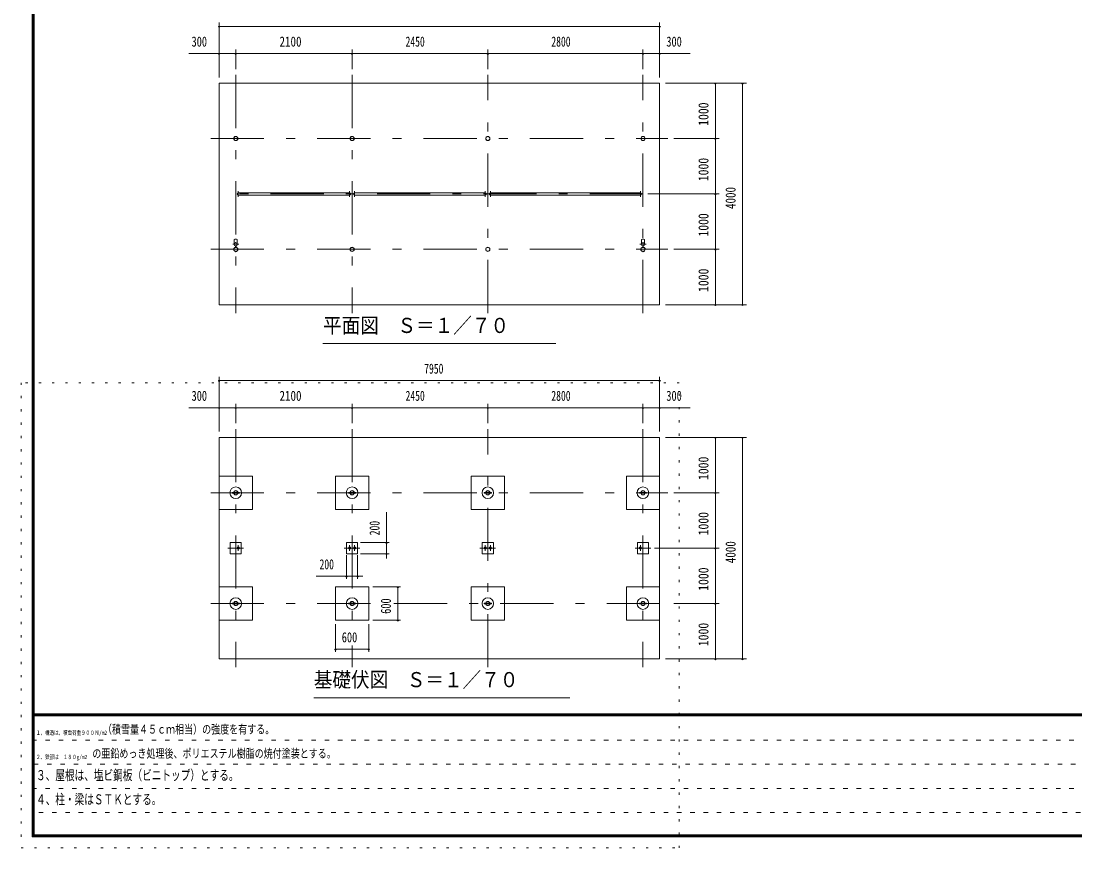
# Model space of a CAD drawing. Units: millimetres, scale not verified, with parts at other scales. Extents: x -32274 to 32279, y -14169 to 14171.
# Drawn here: x -8101 to 10920, y -14169 to 759 of the extents above; entities that cross this region are included whole.
import ezdxf
from ezdxf.enums import TextEntityAlignment as Align

# ---------------------------------------------------------------- set-up
doc = ezdxf.new("R2010")
doc.units = ezdxf.units.MM
doc.header["$LTSCALE"] = 80
for name, pattern in [('USER1', [3, 1, -2]), ('USER3', [24, 12, -5, 2, -5]), ('USER4', [3, 0.5, -2.5])]:
    doc.linetypes.add(name, pattern=pattern)
doc.layers.add('0-1_0-F', color=7, linetype='Continuous')
for name, color, linetype, lineweight in [('0-2_1-0BOLD', 7, 'Continuous', 18), ('0-3_1-2CENTER', 3, 'USER3', 18), ('0-5_1-5DIM', 3, 'Continuous', 18), ('0-C_F-F', 5, 'Continuous', 18), ('0-D_F-E_J_ADD', 5, 'USER4', 18)]:
    doc.layers.add(name, color=color, linetype=linetype, lineweight=lineweight)
doc.styles.add('ＭＳ ゴシック', font='')
doc.styles.get('ＭＳ ゴシック').set_extended_font_data('MS Gothic')

msp = doc.modelspace()

# ---------------------------------------------------------------- linework, layer by layer
at = {"layer": '0-2_1-0BOLD'}
for p, q in [((-2173.29, -2340.28), (-4180.58, -2340.28)), ((-4180.58, -2382.98), (-2173.29, -2382.98)), ((-2080.58, -2340.28), (276.72, -2340.28)), ((276.72, -2382.98), (-2080.58, -2382.98)), ((3076.71, -2340.28), (369.42, -2340.28)), ((369.42, -2382.98), (3076.71, -2382.98)), ((-4254.44, -3262.11), (-4254.44, -3186.59)), ((-4199.44, -3186.59), (-4199.44, -3262.11)), ((3095.56, -3186.59), (3095.56, -3262.11)), ((3150.57, -3262.11), (3150.57, -3186.59)), ((-4231.54, -3300.36), (-4231.54, -3322.14)), ((-4229.93, -3323.59), (-4229.93, -3298.96)), ((-4223.94, -3298.96), (-4223.94, -3323.59)), ((-4222.33, -3322.14), (-4222.33, -3300.36)), ((3118.47, -3322.14), (3118.47, -3300.36)), ((3120.07, -3298.96), (3120.07, -3323.59)), ((3126.06, -3323.59), (3126.06, -3298.96)), ((3127.67, -3300.36), (3127.67, -3322.14)), ((-4261.69, -7750.13), (-4192.19, -7750.13)), ((-4192.19, -7763.13), (-4261.69, -7763.13)), ((-4189.35, -7750.13), (-4161.94, -7750.13)), ((-2161.68, -7750.13), (-2092.19, -7750.13)), ((-2092.19, -7763.13), (-2161.68, -7763.13)), ((-2089.34, -7750.13), (-2061.94, -7750.13)), ((288.32, -7750.13), (357.81, -7750.13)), ((357.81, -7763.13), (288.32, -7763.13)), ((360.66, -7750.13), (388.06, -7750.13)), ((3088.32, -7750.13), (3157.81, -7750.13)), ((3157.81, -7763.13), (3088.32, -7763.13)), ((3160.66, -7750.13), (3188.06, -7750.13)), ((-4261.69, -9750.13), (-4192.19, -9750.13)), ((-4192.19, -9763.13), (-4261.69, -9763.13)), ((-4189.35, -9750.13), (-4161.94, -9750.13)), ((-2161.68, -9750.13), (-2092.19, -9750.13)), ((-2092.19, -9763.13), (-2161.68, -9763.13)), ((-2089.34, -9750.13), (-2061.94, -9750.13)), ((288.32, -9750.13), (357.81, -9750.13)), ((357.81, -9763.13), (288.32, -9763.13)), ((360.66, -9750.13), (388.06, -9750.13)), ((3088.32, -9750.13), (3157.81, -9750.13)), ((3157.81, -9763.13), (3088.32, -9763.13)), ((3160.66, -9750.13), (3188.06, -9750.13))]:
    msp.add_line(p, q, dxfattribs=at)
for points in [[(3423.06, -361.63), (3423.06, -4361.63), (-4526.93, -4361.63), (-4526.93, -361.63)], [(-4526.93, -6756.63), (3423.06, -6756.63), (3423.06, -10756.63), (-4526.93, -10756.63)], [(-3926.94, -7456.63), (-4526.94, -7456.63), (-4526.94, -8056.63), (-3926.94, -8056.63)], [(-1826.93, -7456.63), (-2426.93, -7456.63), (-2426.93, -8056.63), (-1826.93, -8056.63)], [(623.07, -7456.63), (23.07, -7456.63), (23.07, -8056.63), (623.07, -8056.63)], [(3423.07, -7456.63), (2823.07, -7456.63), (2823.07, -8056.63), (3423.07, -8056.63)], [(-4126.94, -8656.63), (-4326.94, -8656.63), (-4326.94, -8856.63), (-4126.94, -8856.63)], [(-2026.93, -8856.63), (-2026.93, -8656.63), (-2226.93, -8656.63), (-2226.93, -8856.63)], [(423.07, -8656.63), (423.07, -8856.63), (223.07, -8856.63), (223.07, -8656.63)], [(3223.06, -8856.63), (3023.07, -8856.63), (3023.07, -8656.63), (3223.06, -8656.63)], [(-3926.94, -9456.63), (-4526.94, -9456.63), (-4526.94, -10056.63), (-3926.94, -10056.63)], [(-1826.93, -9456.63), (-2426.93, -9456.63), (-2426.93, -10056.63), (-1826.93, -10056.63)], [(623.07, -9456.63), (23.07, -9456.63), (23.07, -10056.63), (623.07, -10056.63)], [(3423.07, -9456.63), (2823.07, -9456.63), (2823.07, -10056.63), (3423.07, -10056.63)]]:
    msp.add_lwpolyline(points, close=True, dxfattribs=at)
for points in [[(-4264.53, -7763.13), (-4291.94, -7763.13), (-4291.94, -7750.13), (-4264.53, -7750.13)], [(-4161.94, -7750.13), (-4161.94, -7763.13), (-4189.35, -7763.13)], [(-2164.53, -7763.13), (-2191.94, -7763.13), (-2191.94, -7750.13), (-2164.53, -7750.13)], [(-2061.94, -7750.13), (-2061.94, -7763.13), (-2089.34, -7763.13)], [(285.47, -7763.13), (258.06, -7763.13), (258.06, -7750.13), (285.47, -7750.13)], [(388.06, -7750.13), (388.06, -7763.13), (360.66, -7763.13)], [(3085.47, -7763.13), (3058.06, -7763.13), (3058.06, -7750.13), (3085.47, -7750.13)], [(3188.06, -7750.13), (3188.06, -7763.13), (3160.66, -7763.13)], [(-4264.53, -9763.13), (-4291.94, -9763.13), (-4291.94, -9750.13), (-4264.53, -9750.13)], [(-4161.94, -9750.13), (-4161.94, -9763.13), (-4189.35, -9763.13)], [(-2164.53, -9763.13), (-2191.94, -9763.13), (-2191.94, -9750.13), (-2164.53, -9750.13)], [(-2061.94, -9750.13), (-2061.94, -9763.13), (-2089.34, -9763.13)], [(285.47, -9763.13), (258.06, -9763.13), (258.06, -9750.13), (285.47, -9750.13)], [(388.06, -9750.13), (388.06, -9763.13), (360.66, -9763.13)], [(3085.47, -9763.13), (3058.06, -9763.13), (3058.06, -9750.13), (3085.47, -9750.13)], [(3188.06, -9750.13), (3188.06, -9763.13), (3160.66, -9763.13)]]:
    msp.add_lwpolyline(points, dxfattribs=at)
for centre, radius in [((-4226.94, -1361.63), 38.15), ((-4226.94, -1361.63), 35.35), ((-2126.93, -1361.63), 38.15), ((-2126.93, -1361.63), 35.35), ((323.07, -1361.63), 38.15), ((323.07, -1361.63), 35.35), ((3123.07, -1361.63), 38.15), ((3123.07, -1361.63), 35.35), ((-4226.94, -3361.63), 38.15), ((-4226.94, -3361.63), 35.35), ((-4226.94, -3271.63), 27.5), ((-4226.94, -3240.27), 2.25), ((-4226.94, -3403.62), 2.25), ((-2126.93, -3361.63), 38.15), ((-2126.93, -3361.63), 35.35), ((323.07, -3361.63), 38.15), ((323.07, -3361.63), 35.35), ((3123.07, -3361.63), 38.15), ((3123.07, -3361.63), 35.35), ((3123.07, -3271.63), 27.5), ((3123.07, -3240.27), 2.25), ((3123.07, -3403.62), 2.25), ((-4226.94, -7756.63), 105), ((-4226.94, -7756.63), 38.15), ((-4226.94, -7756.63), 35.35), ((-2126.94, -7756.63), 105), ((-2126.94, -7756.63), 38.15), ((-2126.94, -7756.63), 35.35), ((323.06, -7756.63), 105), ((323.06, -7756.63), 38.15), ((323.06, -7756.63), 35.35), ((3123.06, -7756.63), 105), ((3123.06, -7756.63), 38.15), ((3123.06, -7756.63), 35.35), ((-4180.58, -8756.63), 21.35), ((-4180.58, -8756.63), 19.05), ((-2173.28, -8756.63), 21.35), ((-2173.28, -8756.63), 19.05), ((-2080.58, -8756.63), 21.35), ((-2080.58, -8756.63), 19.05), ((276.72, -8756.63), 21.35), ((276.72, -8756.63), 19.05), ((369.42, -8756.63), 21.35), ((369.42, -8756.63), 19.05), ((3076.71, -8756.63), 21.35), ((3076.71, -8756.63), 19.05), ((-4226.94, -9756.63), 105), ((-2126.94, -9756.63), 105), ((323.06, -9756.63), 105), ((3123.06, -9756.63), 105), ((-4226.94, -9756.63), 38.15), ((-4226.94, -9756.63), 35.35), ((-2126.94, -9756.63), 38.15), ((-2126.94, -9756.63), 35.35), ((323.06, -9756.63), 38.15), ((323.06, -9756.63), 35.35), ((3123.06, -9756.63), 38.15), ((3123.06, -9756.63), 35.35)]:
    msp.add_circle(centre, radius, dxfattribs=at)
for centre, radius, start, end in [((-4180.58, -2361.63), 21.35, 90, 270), ((-2173.29, -2361.63), 21.35, 270, 90), ((-2080.58, -2361.63), 21.35, 90, 270), ((276.72, -2361.63), 21.35, 270, 90), ((369.42, -2361.63), 21.35, 90, 270), ((3076.71, -2361.63), 21.35, 270, 90), ((-4226.94, -3222.08), 44.9, 52.23546, 127.76454), ((3123.07, -3222.08), 44.9, 52.23546, 127.76454), ((-4226.94, -3361.63), 39.75, 96.64514, 265.61671), ((-4226.94, -3271.63), 29.1, 95.93016, 260.90512), ((-4226.94, -3289.03), 44.9, 109.58864, 127.76454), ((-4226.94, -3240.27), 3.85, 321.34222, 270), ((-4226.94, -3403.62), 3.85, 90, 37.90752), ((-4226.94, -3271.63), 29.1, 279.09488, 90), ((-4226.94, -3361.63), 39.75, 270, 83.35486), ((-4226.94, -3289.03), 44.9, 52.23546, 70.41136), ((3123.07, -3361.63), 39.75, 96.64514, 265.61671), ((3123.07, -3271.63), 29.1, 95.93016, 260.90512), ((3123.07, -3289.03), 44.9, 109.58864, 127.76454), ((3123.07, -3240.27), 3.85, 321.34222, 270), ((3123.07, -3403.62), 3.85, 90, 37.90752), ((3123.07, -3271.63), 29.1, 279.09488, 90), ((3123.07, -3361.63), 39.75, 270, 83.35486), ((3123.07, -3289.03), 44.9, 52.23546, 70.41136)]:
    msp.add_arc(centre, radius, start, end, dxfattribs=at)
at = {"layer": '0-3_1-2CENTER'}
for p, q in [((-4226.94, -211.63), (-4226.94, -4511.63)), ((-2126.93, -211.63), (-2126.93, -4511.63)), ((323.07, -4511.63), (323.07, -211.63)), ((3123.07, -4511.63), (3123.07, -211.63)), ((-4676.93, -1361.63), (3573.07, -1361.63)), ((3123.06, -2361.63), (-4226.93, -2361.63)), ((-4180.58, -2310.28), (-4180.58, -2412.98)), ((-2173.29, -2412.98), (-2173.29, -2310.28)), ((-2080.58, -2310.28), (-2080.58, -2412.98)), ((276.72, -2310.28), (276.72, -2412.98)), ((369.42, -2412.98), (369.42, -2310.28)), ((3076.71, -2310.28), (3076.71, -2412.98)), ((-4676.93, -3361.63), (3573.07, -3361.63)), ((-4171.94, -3271.63), (-4281.94, -3271.63)), ((-4237.7, -3311.3), (-4216.18, -3311.3)), ((3068.07, -3271.63), (3178.07, -3271.63)), ((3133.83, -3311.3), (3112.3, -3311.3)), ((-4226.94, -6606.63), (-4226.94, -10906.63)), ((-2126.93, -6606.63), (-2126.93, -10238.76)), ((323.07, -10906.63), (323.07, -6606.63)), ((3123.07, -6606.63), (3123.07, -10906.63)), ((-4676.93, -7756.63), (3573.07, -7756.63)), ((-4180.58, -8705.28), (-4180.58, -8807.98)), ((-2173.28, -8807.98), (-2173.28, -8705.28)), ((-2080.58, -8705.28), (-2080.58, -8807.98)), ((276.72, -8705.28), (276.72, -8807.98)), ((369.42, -8807.98), (369.42, -8705.28)), ((3076.71, -8807.98), (3076.71, -8705.28)), ((-4085.51, -8756.63), (-4368.35, -8756.63)), ((-2268.35, -8756.63), (-1985.51, -8756.63)), ((464.49, -8756.63), (181.65, -8756.63)), ((3264.49, -8756.63), (2981.64, -8756.63)), ((-4676.93, -9756.63), (-1659.37, -9756.63)), ((-1371.94, -9756.63), (3573.07, -9756.63)), ((-2126.93, -10511.63), (-2126.93, -10906.63))]:
    msp.add_line(p, q, dxfattribs=at)
at = {"layer": '0-5_1-5DIM'}
for p, q in [((-4512.93, 663.37), (-4540.93, 663.37)), ((-4526.94, 733.37), (-4526.94, -256.63)), ((3423.06, 663.37), (-4526.94, 663.37)), ((3437.06, 663.37), (3409.06, 663.37)), ((3423.06, -256.63), (3423.06, 733.37)), ((-4226.94, 243.37), (-4226.94, -106.63)), ((-2126.93, -106.63), (-2126.93, 243.37)), ((323.07, -106.63), (323.07, 243.37)), ((3123.07, -106.63), (3123.07, 243.37)), ((3972.56, 173.37), (-5076.44, 173.37)), ((-4512.93, 173.37), (-4540.93, 173.37)), ((-4212.94, 173.37), (-4240.94, 173.37)), ((-2112.93, 173.37), (-2140.93, 173.37)), ((337.07, 173.37), (309.07, 173.37)), ((3137.07, 173.37), (3109.07, 173.37)), ((3437.06, 173.37), (3409.06, 173.37)), ((4990.06, -361.63), (3528.06, -361.63)), ((4444.06, -361.63), (4416.06, -361.63)), ((4430.06, -361.63), (4430.06, -4361.63)), ((4934.06, -361.63), (4906.06, -361.63)), ((4920.06, -4361.63), (4920.06, -361.63)), ((3678.06, -1361.63), (4500.06, -1361.63)), ((4444.06, -1361.63), (4416.06, -1361.63)), ((4500.06, -2361.63), (3211.46, -2361.63)), ((4444.06, -2361.63), (4416.06, -2361.63)), ((3678.06, -3361.63), (4500.06, -3361.63)), ((4444.06, -3361.63), (4416.06, -3361.63)), ((3528.06, -4361.63), (4990.06, -4361.63)), ((4444.06, -4361.63), (4416.06, -4361.63)), ((4934.06, -4361.63), (4906.06, -4361.63)), ((-2651.94, -5061.63), (1548.06, -5061.63)), ((-4526.94, -5661.63), (-4526.94, -6651.63)), ((3423.06, -6651.63), (3423.06, -5661.63)), ((-4512.93, -5731.63), (-4540.93, -5731.63)), ((3423.06, -5731.63), (-4526.94, -5731.63)), ((3437.06, -5731.63), (3409.06, -5731.63)), ((3972.56, -6221.63), (-5076.44, -6221.63)), ((-4512.93, -6221.63), (-4540.93, -6221.63)), ((-4212.94, -6221.63), (-4240.94, -6221.63)), ((-4226.94, -6151.63), (-4226.94, -6501.63)), ((-2112.93, -6221.63), (-2140.93, -6221.63)), ((-2126.93, -6151.63), (-2126.93, -6501.63)), ((337.07, -6221.63), (309.07, -6221.63)), ((323.07, -6501.63), (323.07, -6151.63)), ((3137.07, -6221.63), (3109.07, -6221.63)), ((3123.07, -6501.63), (3123.07, -6151.63)), ((3437.06, -6221.63), (3409.06, -6221.63)), ((4990.06, -6756.63), (3528.06, -6756.63)), ((4444.06, -6756.63), (4416.06, -6756.63)), ((4430.06, -10756.63), (4430.06, -6756.63)), ((4934.06, -6756.63), (4906.06, -6756.63)), ((4920.06, -10756.63), (4920.06, -6756.63)), ((3678.06, -7756.63), (4500.06, -7756.63)), ((4444.06, -7756.63), (4416.06, -7756.63)), ((-1506.36, -8942.8), (-1506.36, -8107.13)), ((-1456.36, -8656.63), (-1976.8, -8656.63)), ((-1492.35, -8656.63), (-1520.35, -8656.63)), ((-2226.93, -9313.7), (-2226.93, -8885.5)), ((-2026.93, -8885.5), (-2026.93, -9313.7)), ((-1976.8, -8856.63), (-1456.36, -8856.63)), ((-1492.35, -8856.63), (-1520.35, -8856.63)), ((4500.06, -8756.63), (3330.78, -8756.63)), ((4444.06, -8756.63), (4416.06, -8756.63)), ((-1935.13, -9263.7), (-2776.43, -9263.7)), ((-2212.93, -9263.7), (-2240.93, -9263.7)), ((-2012.93, -9263.7), (-2040.93, -9263.7)), ((-1251.93, -9456.63), (-1751.93, -9456.63)), ((-1287.94, -9456.63), (-1315.94, -9456.63)), ((-1301.94, -9456.63), (-1301.94, -10056.63)), ((3678.06, -9756.63), (4500.06, -9756.63)), ((4444.06, -9756.63), (4416.06, -9756.63)), ((-1251.93, -10056.63), (-1751.93, -10056.63)), ((-1287.94, -10056.63), (-1315.94, -10056.63)), ((-2426.93, -10631.63), (-2426.93, -10131.63)), ((-1826.93, -10131.63), (-1826.93, -10631.63)), ((-2412.93, -10581.63), (-2440.93, -10581.63)), ((-1826.93, -10581.63), (-2426.93, -10581.63)), ((-1812.93, -10581.63), (-1840.93, -10581.63)), ((3528.06, -10756.63), (4990.06, -10756.63)), ((4444.06, -10756.63), (4416.06, -10756.63)), ((4934.06, -10756.63), (4906.06, -10756.63)), ((-2818.07, -11456.62), (1801.92, -11456.62))]:
    msp.add_line(p, q, dxfattribs=at)
for centre in [(-4526.93, 663.37), (3423.06, 663.37), (-4526.93, 173.37), (-4226.94, 173.37), (-2126.93, 173.37), (323.07, 173.37), (3123.07, 173.37), (3423.06, 173.37), (4430.06, -361.63), (4920.06, -361.63), (4430.06, -1361.63), (4430.06, -2361.63), (4430.06, -3361.63), (4430.06, -4361.63), (4920.06, -4361.63), (-4526.93, -5731.63), (3423.06, -5731.63), (-4526.93, -6221.63), (-4226.94, -6221.63), (-2126.93, -6221.63), (323.07, -6221.63), (3123.07, -6221.63), (3423.06, -6221.63), (4430.06, -6756.63), (4920.06, -6756.63), (4430.06, -7756.63), (-1506.35, -8656.63), (-1506.35, -8856.63), (4430.06, -8756.63), (-2226.93, -9263.7), (-2026.93, -9263.7), (-1301.94, -9456.63), (4430.06, -9756.63), (-1301.94, -10056.63), (-2426.93, -10581.63), (-1826.93, -10581.63), (4430.06, -10756.63), (4920.06, -10756.63)]:
    msp.add_arc(centre, 14, 180, 0, dxfattribs=at)
at = {"layer": '0-C_F-F'}
for p, q in [((32243.6, -11750.17), (-7866.4, -11750.17)), ((-7866.4, -11753.67), (32243.6, -11753.67)), ((32243.6, -11757.17), (-7866.4, -11757.17)), ((-7866.4, -11760.67), (32243.6, -11760.67)), ((32243.6, -11764.17), (-7866.4, -11764.17)), ((-7866.4, -11767.67), (32243.6, -11767.67)), ((32243.6, -11771.17), (-7866.4, -11771.17)), ((-7866.4, -11774.67), (32243.6, -11774.67)), ((32243.6, -11778.17), (-7866.4, -11778.17)), ((-7866.4, -11781.67), (32243.6, -11781.67)), ((32243.6, -11785.17), (-7866.4, -11785.17))]:
    msp.add_line(p, q, dxfattribs=at)
at = {"layer": '0-C_F-F', "color": 6, "linetype": 'USER1'}
for p, q in [((-7901.4, -12221.97), (17648.61, -12221.97)), ((17648.61, -12658.77), (-7901.4, -12658.77)), ((-7901.4, -13095.57), (17648.61, -13095.57)), ((14137.41, -13532.37), (-7901.4, -13532.37))]:
    msp.add_line(p, q, dxfattribs=at)
at = {"layer": '0-C_F-F'}
for points in [[(32278.6, -13969.17), (32278.6, 14170.83), (-7901.4, 14170.83), (-7901.4, -13969.17)], [(32275.1, -13965.67), (-7897.9, -13965.67), (-7897.9, 14167.33), (32275.1, 14167.33)], [(32271.6, -13962.17), (32271.6, 14163.83), (-7894.4, 14163.83), (-7894.4, -13962.17)], [(32268.1, -13958.67), (32268.1, 14160.33), (-7890.9, 14160.33), (-7890.9, -13958.67)], [(32264.6, -13955.17), (32264.6, 14156.83), (-7887.4, 14156.83), (-7887.4, -13955.17)], [(32261.1, -13951.67), (32261.1, 14153.33), (-7883.9, 14153.33), (-7883.9, -13951.67)], [(32257.6, -13948.17), (-7880.4, -13948.17), (-7880.4, 14149.83), (32257.6, 14149.83)], [(32254.1, -13944.67), (-7876.9, -13944.67), (-7876.9, 14146.33), (32254.1, 14146.33)], [(32250.6, -13941.17), (32250.6, 14142.83), (-7873.4, 14142.83), (-7873.4, -13941.17)], [(32247.1, -13937.67), (-7869.9, -13937.67), (-7869.9, 14139.33), (32247.1, 14139.33)], [(32243.6, -13934.17), (32243.6, 14135.83), (-7866.4, 14135.83), (-7866.4, -13934.17)]]:
    msp.add_lwpolyline(points, close=True, dxfattribs=at)
at = {"layer": '0-D_F-E_J_ADD'}
msp.add_lwpolyline([(3778.6, -14169.17), (3778.6, -5769.17), (-8101.4, -5769.17), (-8101.4, -14169.17)], close=True, dxfattribs=at)

# ---------------------------------------------------------------- texts
at = {"layer": '0-1_0-F', "style": 'ＭＳ ゴシック'}
for s, height, width, p in [('（積雪量４５ｃｍ相当）の強度を有する。', 155, 0.75, (-6623.91, -12151.97)), ('１、構造は、積雪荷重９００Ｎ/m2', 77.49, 0.75, (-7831.4, -12151.97)), ('\u3000の亜鉛めっき処理後、ポリエステル樹脂の焼付塗装とする。', 155, 0.75, (-6977.96, -12588.77)), ('２、鉄部は\u3000１８０g/m2', 77.49, 0.75, (-7831.4, -12588.77)), ('３、屋根は、塩ビ鋼板（ビニトップ）とする。', 182.3, 0.7, (-7831.4, -13000.7)), ('４、柱・梁はＳＴＫとする。', 182.3, 0.7, (-7831.4, -13437.5))]:
    msp.add_text(s, height=height, dxfattribs=dict(at, width=width)).set_placement(p, align=Align.BOTTOM_LEFT)
at = {"layer": '0-5_1-5DIM', "color": 7, "style": 'ＭＳ ゴシック'}
for s, height, width, p in [('300', 182.3, 0.75, (-5024.43, 243.37)), ('2100', 182.3, 0.8, (-3436.48, 243.37)), ('2450', 182.3, 0.7, (-1162.35, 243.37)), ('2800', 182.3, 0.7, (1469.29, 243.37)), ('300', 182.3, 0.75, (3545.07, 243.37)), ('平面図\u3000Ｓ＝１／７０', 273.5, 0.9, (-2651.94, -4954.32)), ('7950', 182.3, 0.7, (-825.4, -5661.63)), ('300', 182.3, 0.75, (-5024.43, -6151.63)), ('2100', 182.3, 0.8, (-3436.48, -6151.63)), ('2450', 182.3, 0.7, (-1162.35, -6151.63)), ('2800', 182.3, 0.7, (1469.29, -6151.63)), ('300', 182.3, 0.75, (3545.07, -6151.63)), ('200', 182.3, 0.7, (-2714.85, -9193.7)), ('600', 182.3, 0.75, (-2312.94, -10511.63)), ('基礎伏図\u3000Ｓ＝１／７０', 273.5, 0.9, (-2818.07, -11349.32))]:
    msp.add_text(s, height=height, dxfattribs=dict(at, width=width)).set_placement(p, align=Align.BOTTOM_LEFT)
for s, width, p in [('1000', 0.85, (4360.06, -1131.55)), ('1000', 0.85, (4360.06, -2131.55)), ('4000', 0.8, (4850.06, -2633.23)), ('1000', 0.85, (4360.06, -3131.55)), ('1000', 0.85, (4360.06, -4131.55)), ('1000', 0.85, (4360.06, -7526.56)), ('1000', 0.85, (4360.06, -8526.56)), ('200', 0.7, (-1576.35, -8525.05)), ('4000', 0.8, (4850.06, -9028.24)), ('1000', 0.85, (4360.06, -9526.55)), ('600', 0.75, (-1371.94, -9942.63)), ('1000', 0.85, (4360.06, -10526.56))]:
    msp.add_text(s, height=182.3, rotation=90, dxfattribs=dict(at, width=width)).set_placement(p, align=Align.BOTTOM_LEFT)

doc.saveas('drawing.dxf')
